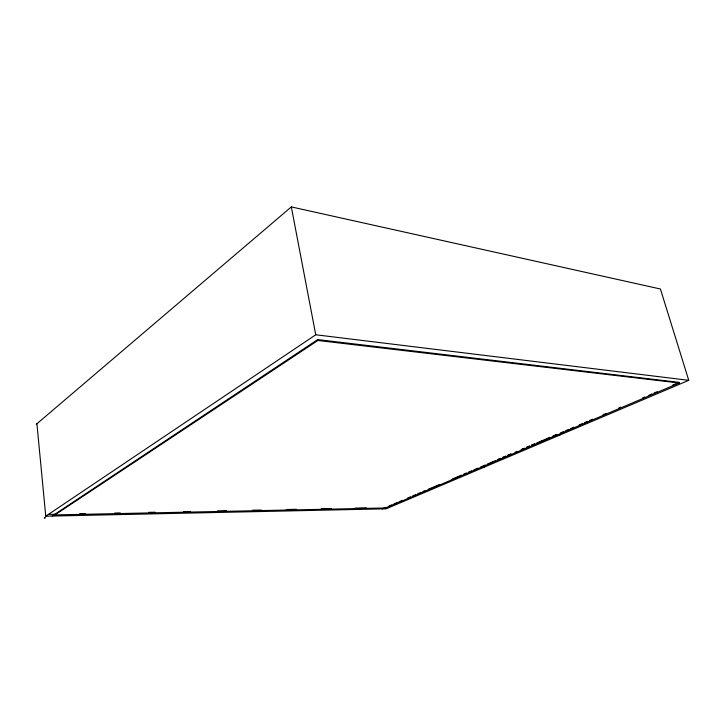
<?xml version="1.0" encoding="UTF-8"?>
<svg xmlns="http://www.w3.org/2000/svg" width="725" height="725" viewBox="0 0 725 725"><rect width="100%" height="100%" fill="white"/><g stroke="black" fill="none" stroke-linecap="round" stroke-linejoin="round"><path stroke-width="1.09" d="M36.25 424.324L291.323 206.906L660.421 289.003L688.75 380.317L386.144 508.805L45.757 516.2L36.921 423.753M45.757 516.2L315.747 334.769L688.75 380.317M52.164 516.064L317.695 339.599L679.062 382.365L679.262 382.99L385.709 507.971L54.91 514.913L54.846 514.279L48.421 514.415M54.91 514.913L317.867 340.478L679.262 382.99M382.292 508.887L384.776 507.826M388.718 506.15L391.835 504.817M393.911 503.938L397.028 502.606M399.103 501.727L402.212 500.395M407.405 498.184L410.522 496.852M412.597 495.972L415.706 494.64M417.781 493.752L420.899 492.429M422.974 491.541L425.049 490.662M428.167 489.33L439.586 484.463M452.047 479.153L461.381 475.165M463.465 474.286L466.574 472.954M468.649 472.075L471.767 470.743M473.842 469.854L477.993 468.087M485.233 464.997L482.143 466.32L482.27 466.855M487.291 464.127L490.381 462.804M492.438 461.925L495.528 460.611M497.586 459.732L500.676 458.417M502.733 457.538L505.823 456.224M507.881 455.345L510.971 454.031M515.085 452.273L517.143 451.394M521.266 449.645L524.347 448.322M526.413 447.443L529.495 446.129M531.552 445.25L534.642 443.936M536.699 443.057L539.79 441.743M541.847 440.863L544.937 439.549M546.994 438.67L550.085 437.356M554.199 435.598L556.265 434.719M560.416 432.952L563.533 431.62M565.618 430.732L568.735 429.399M570.82 428.511L573.946 427.179M579.148 424.959L582.275 423.636M584.35 422.748L587.477 421.415M589.552 420.527L592.678 419.195M603.082 414.754L606.209 413.422M618.697 408.103L620.781 407.214M642.64 397.898L644.715 397.01M648.884 395.234L652.002 393.902M654.086 393.013L657.213 391.681M672.818 385.029L675.945 383.697M491.097 462.414L493.172 461.535M497.341 459.768L500.458 458.436M502.543 457.557L505.66 456.224M507.745 455.345L510.862 454.013M521.266 449.591L524.383 448.267M526.468 447.379L529.585 446.056M531.67 445.168L534.787 443.845M539.989 441.634L543.116 440.311M545.191 439.423L548.317 438.099M552.359 436.377L555.114 435.208M79.677 513.771L85.323 513.653M114.677 513.055L120.323 512.938M148.543 512.357L155.313 512.213M183.534 511.632L190.312 511.497M217.4 510.935L226.436 510.753M252.4 510.219L261.426 510.028M286.266 509.521L296.425 509.312M321.257 508.796L331.416 508.588M355.123 508.107L366.415 507.872M389.452 507.4L385.609 507.473L385.709 507.971M480.838 466.773L484.971 466.846M555.83 434.801L559.936 435.009M317.695 339.599L317.867 340.478M291.323 206.906L315.747 334.769M44.352 517.877L45.149 517.858L44.352 517.877"/></g></svg>
